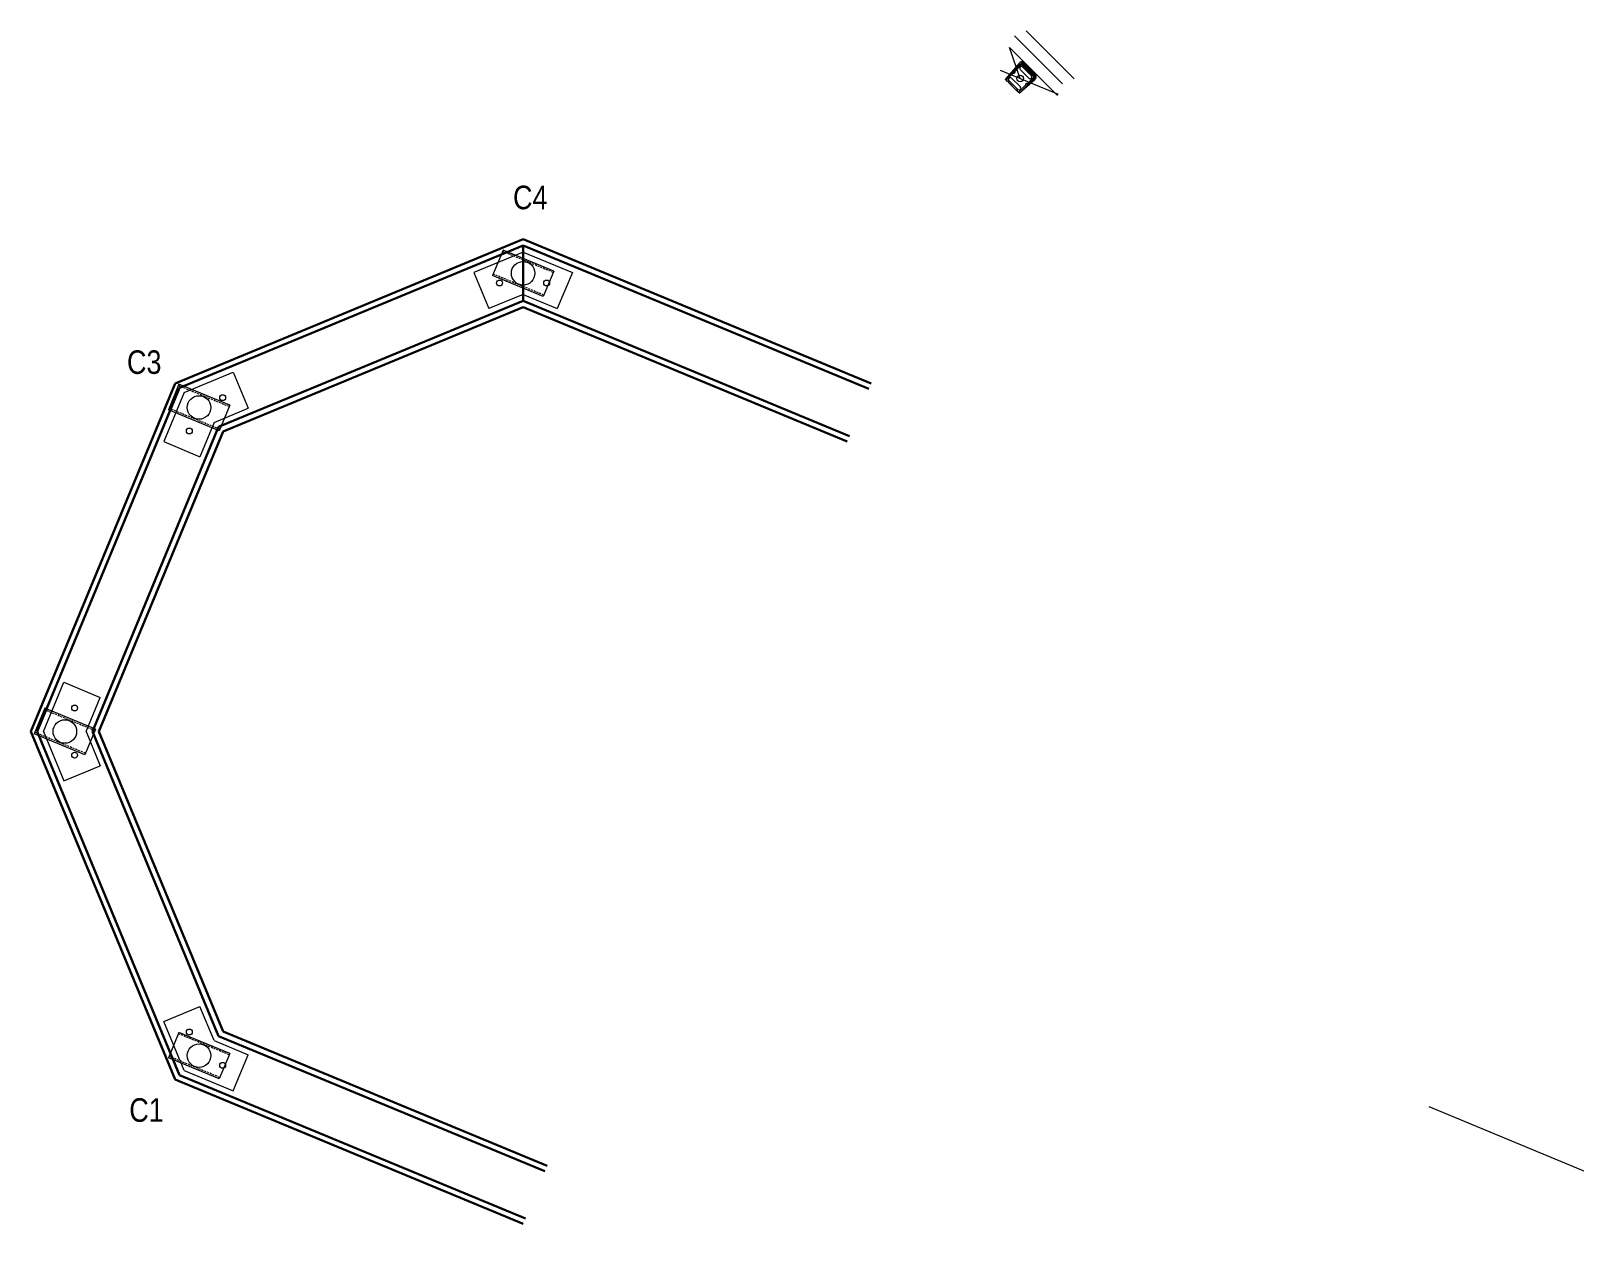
# Model space of a CAD drawing. Header units: inches. Extents: x 22832 to 50984, y 11340 to 27275.
# Drawn here: x 23346.2 to 23542.9, y 13939.3 to 14094.6 of the extents above; entities that cross this region are included whole.
import ezdxf

# ---------------------------------------------------------------- set-up
doc = ezdxf.new("R2010")
doc.units = ezdxf.units.IN
doc.header["$MEASUREMENT"] = 0
doc.linetypes.add('HIDDEN', pattern=[0.375, 0.25, -0.125])
doc.layers.get('0').update_dxf_attribs({"color": 8, "lineweight": 9})
doc.layers.add('DIMENSIONS', color=3, linetype='Continuous')
doc.layers.add('FOUNDATION', color=7, linetype='Continuous', lineweight=30)
doc.layers.add('STEEL', color=5, linetype='Continuous', lineweight=9)
doc.styles.add('ARCHENTLTD', font='technical.ttf', dxfattribs={"height": 6})
doc.dimstyles.new('ARCHENTLTD', dxfattribs={"dimscale": 0.05, "dimtxt": 6, "dimasz": 3, "dimexe": 9, "dimexo": 1, "dimgap": 2.5, "dimtad": 0, "dimdec": 1, "dimzin": 1, "dimdsep": 46, "dimlunit": 4, "dimtxsty": 'ARCHENTLTD', "dimblk": 'ARCHTICK', "dimcen": 6, "dimclrd": 256, "dimclre": 256, "dimclrt": 256, "dimazin": 0, "dimtfac": 1, "dimtdec": 1, "dimtofl": 0, "dimtmove": 1, "dimatfit": 3, "dimldrblk": 'ARCHTICK', "dimfxl": 1, "dimfrac": 2, "dimtolj": 1, "dimtzin": 0, "dimlwd": 9, "dimlwe": 9, "dimarcsym": 0})

# ---------------------------------------------------------------- blocks, each defined once
blk = doc.blocks.new('_ArchTick')
at = {"color": 0, "linetype": 'ByBlock', "const_width": 0.15}
blk.add_lwpolyline([(-0.5, -0.5), (0.5, 0.5)], dxfattribs=at)
blk = doc.blocks.new('*D20')
at = {"layer": 'DIMENSIONS', "lineweight": 9}
for p, q in [((23524.33, 13957.58), (23583.46, 13933.09)), ((23575.14, 13936.53), (23547.08, 13868.78)), ((23508.62, 13775.94), (23536.68, 13843.69)), ((23457.81, 13796.99), (23516.94, 13772.5))]:
    blk.add_line(p, q, dxfattribs=at)
at = {"layer": 'DIMENSIONS', "lineweight": 9, "xscale": 3, "yscale": 3, "zscale": 3}
for p, rotation in [((23575.14, 13936.53), 67.50000000000088), ((23508.62, 13775.94), 247.5000000000009)]:
    blk.add_blockref('_ArchTick', p, dxfattribs=dict(at, rotation=rotation))
at = {"layer": 'DIMENSIONS', "lineweight": 9, "insert": (23541.88, 13856.24), "char_height": 6, "attachment_point": 5, "rotation": 67.5, "style": 'ARCHENTLTD'}
blk.add_mtext('\\A1;14\'-6"', dxfattribs=at)

msp = doc.modelspace()

# ---------------------------------------------------------------- linework, layer by layer
for p, q in [((23470.39687, 14088.46309), (23472.3789, 14090.44511)), ((23470.40096, 14088.458), (23472.28745, 14090.59216)), ((23472.52453, 14090.38473), (23470.49938, 14088.35958)), ((23473.40528, 14088.58086), (23472.26149, 14089.72465)), ((23472.38032, 14090.44606), (23472.5497, 14090.61543)), ((23472.52542, 14090.2886), (23472.48101, 14090.33301)), ((23472.52268, 14090.38198), (23472.59978, 14090.45908)), ((23472.53158, 14090.29243), (23472.66215, 14090.16187)), ((23473.73181, 14088.91855), (23472.5936, 14090.05676)), ((23472.64667, 14090.17734), (23473.76284, 14089.06117)), ((23472.65117, 14090.3682), (23472.74915, 14090.46618)), ((23474.06199, 14088.95859), (23472.65177, 14090.3688)), ((23474.12958, 14089.08756), (23472.75145, 14090.46569)), ((23474.37993, 14089.03378), (23472.78836, 14090.62534)), ((23470.67094, 14088.18902), (23470.39687, 14088.46309)), ((23471.93202, 14086.92694), (23470.6036, 14088.25536)), ((23471.78675, 14087.07321), (23470.78951, 14088.07045)), ((23471.97246, 14087.14804), (23470.82867, 14088.29183)), ((23472.29899, 14087.48573), (23471.16078, 14088.62394)), ((23474.03937, 14088.78662), (23472.05586, 14086.80311)), ((23472.16844, 14086.69053), (23474.15731, 14088.45425)), ((23474.15388, 14088.67013), (23472.17185, 14086.68811)), ((23473.75589, 14089.06812), (23473.95319, 14088.87082)), ((23473.95762, 14088.8564), (23474.03534, 14088.77868)), ((23474.13293, 14089.08533), (23474.28358, 14088.93469)), ((23474.28358, 14088.93469), (23474.37989, 14089.031)), ((23472.17185, 14086.68811), (23471.8962, 14086.96376))]:
    msp.add_line(p, q)
msp.add_circle((23472.27083, 14088.57165), 0.42938)
for centre, radius, start, end in [((23472.44841, 14089.86984), 0.23485, 44.4979927, 225.5020073), ((23472.54187, 14090.38073), 0.33081, 49.6665913, 140.2728902), ((23472.57778, 14090.34203), 0.06774, 128.8966452, 227.0291008), ((23472.67286, 14090.46461), 0.19473, 38.1441424, 129.2359446), ((23472.6794, 14090.37194), 0.11803, 44.7845666, 132.4210714), ((23472.72273, 14090.12452), 0.09234, 145.6766562, 304.3233438), ((23470.73571, 14088.1367), 0.08503, 308.8611199, 141.1388801), ((23471.01559, 14088.43702), 0.23485, 44.4979927, 225.5020073), ((23471.47843, 14089.3947), 0.16042, 240.825352, 23.1641092), ((23473.10574, 14087.77694), 0.15198, 65.7209144, 204.2790856), ((23473.54239, 14088.77585), 0.23838, 234.8865312, 35.1134688), ((23473.83305, 14089.0142), 0.09234, 145.6766562, 304.3233438), ((23473.99552, 14088.92871), 0.07342, 233.6253161, 23.0658338), ((23473.95935, 14088.88258), 0.12913, 310.3407127, 32.9577823), ((23473.7862, 14088.85984), 0.41361, 332.9574995, 33.0371623), ((23473.93892, 14088.74647), 0.36481, 306.7736503, 45.8043792), ((23471.85097, 14087.02814), 0.08011, 305.0605185, 144.9394815), ((23472.10957, 14087.34303), 0.23838, 234.8865312, 35.1134688)]:
    msp.add_arc(centre, radius, start, end)
at = {"layer": 'FOUNDATION', "lineweight": 9}
for p, q in [((23471.54791, 14094.01246), (23477.67084, 14087.88953)), ((23477.67084, 14087.88953), (23471.54791, 14094.01246)), ((23479.17084, 14088.51085), (23473.04791, 14094.63378)), ((23477.04952, 14086.38953), (23470.92659, 14092.51246))]:
    msp.add_line(p, q, dxfattribs=at)
at = {"layer": 'FOUNDATION', "color": 6, "lineweight": 9}
for p, q in [((23472.27083, 14088.57165), (23470.92659, 14092.51246)), ((23469.73016, 14089.62403), (23477.1212, 14086.56256))]:
    msp.add_line(p, q, dxfattribs=at)
at = {"layer": 'FOUNDATION'}
for p, q in [((23408.95145, 14068.08416), (23364.60524, 14049.71536)), ((23453.29767, 14049.71536), (23408.95145, 14068.08416)), ((23408.95145, 14067.27237), (23365.17926, 14049.14133)), ((23453.01066, 14049.02245), (23408.95145, 14067.27237)), ((23408.95145, 14067.27237), (23408.95145, 14060.23682)), ((23408.95145, 14060.23682), (23370.15415, 14044.16645)), ((23450.52322, 14043.01723), (23408.95145, 14060.23682)), ((23408.95145, 14059.42502), (23370.72817, 14043.59242)), ((23450.2362, 14042.32432), (23408.95145, 14059.42502)), ((23364.60524, 14049.71536), (23346.23643, 14005.36914)), ((23365.17926, 14049.14133), (23347.04822, 14005.36914)), ((23370.15415, 14044.16645), (23354.08377, 14005.36914)), ((23370.72817, 14043.59242), (23354.89557, 14005.36914)), ((23346.23643, 14005.36914), (23364.60524, 13961.02292)), ((23347.04822, 14005.36914), (23365.17926, 13961.59695)), ((23354.08377, 14005.36914), (23370.15415, 13966.57183)), ((23354.89557, 14005.36914), (23370.72817, 13967.14586)), ((23370.15415, 13966.57183), (23411.72591, 13949.35224)), ((23370.72817, 13967.14586), (23412.01292, 13950.04515)), ((23364.60524, 13961.02292), (23408.95145, 13942.65412)), ((23365.17926, 13961.59695), (23409.23847, 13943.34703))]:
    msp.add_line(p, q, dxfattribs=at)
at = {"layer": 'STEEL'}
for p, q in [((23408.95145, 14066.46057), (23402.68244, 14063.86386)), ((23408.95145, 14066.46057), (23415.22047, 14063.86386)), ((23402.68244, 14063.86386), (23404.59585, 14059.24446)), ((23415.22047, 14063.86386), (23413.30705, 14059.24446)), ((23408.95145, 14061.04861), (23404.59585, 14059.24446)), ((23408.95145, 14061.04861), (23413.30705, 14059.24446)), ((23365.75329, 14048.5673), (23372.0223, 14051.16402)), ((23372.0223, 14051.16402), (23373.93572, 14046.54462)), ((23365.75329, 14048.5673), (23363.15657, 14042.29829)), ((23369.58012, 14044.74047), (23373.93572, 14046.54462)), ((23369.58012, 14044.74047), (23367.77597, 14040.38487)), ((23363.15657, 14042.29829), (23367.77597, 14040.38487)), ((23347.86002, 14005.36914), (23350.45673, 14011.63815)), ((23350.45673, 14011.63815), (23355.07613, 14009.72474)), ((23353.27198, 14005.36914), (23355.07613, 14009.72474)), ((23347.86002, 14005.36914), (23350.45673, 13999.10012)), ((23353.27198, 14005.36914), (23355.07613, 14001.01354)), ((23350.45673, 13999.10012), (23355.07613, 14001.01354)), ((23363.15657, 13968.43999), (23367.77597, 13970.3534)), ((23369.58012, 13965.9978), (23367.77597, 13970.3534)), ((23365.75329, 13962.17097), (23363.15657, 13968.43999)), ((23369.58012, 13965.9978), (23373.93572, 13964.19366)), ((23372.0223, 13959.57426), (23373.93572, 13964.19366)), ((23365.75329, 13962.17097), (23372.0223, 13959.57426))]:
    msp.add_line(p, q, dxfattribs=at)
at = {"layer": 'STEEL', "color": 3}
for p, q in [((23406.38943, 14066.71526), (23405.04632, 14063.47271)), ((23412.85659, 14064.03647), (23406.38943, 14066.71526)), ((23412.85659, 14064.03647), (23411.51348, 14060.79392)), ((23411.51348, 14060.79392), (23405.04632, 14063.47271)), ((23365.10468, 14049.61456), (23363.76157, 14046.372)), ((23371.57184, 14046.93577), (23365.10468, 14049.61456)), ((23370.22873, 14043.69322), (23363.76157, 14046.372)), ((23371.57184, 14046.93577), (23370.22873, 14043.69322)), ((23348.00398, 14008.32981), (23346.66087, 14005.08725)), ((23354.47113, 14005.65102), (23348.00398, 14008.32981)), ((23353.12802, 14002.40847), (23346.66087, 14005.08725)), ((23354.47113, 14005.65102), (23353.12802, 14002.40847)), ((23365.10468, 13967.04506), (23363.76157, 13963.8025)), ((23371.57184, 13964.36627), (23365.10468, 13967.04506)), ((23370.22873, 13961.12372), (23363.76157, 13963.8025)), ((23371.57184, 13964.36627), (23370.22873, 13961.12372))]:
    msp.add_line(p, q, dxfattribs=at)
at = {"layer": 'STEEL', "color": 3, "linetype": 'HIDDEN'}
for p, q in [((23412.78297, 14063.85876), (23406.31582, 14066.53755)), ((23411.58709, 14060.97164), (23405.11993, 14063.65042)), ((23371.49822, 14046.75806), (23365.03107, 14049.43684)), ((23370.30234, 14043.87093), (23363.83518, 14046.54972)), ((23354.39752, 14005.47331), (23347.93036, 14008.15209)), ((23353.20164, 14002.58618), (23346.73448, 14005.26497)), ((23371.49822, 13964.18856), (23365.03107, 13966.86734)), ((23370.30234, 13961.30143), (23363.83518, 13963.98022))]:
    msp.add_line(p, q, dxfattribs=at)
at = {"layer": 'STEEL'}
for centre, radius in [((23408.95145, 14063.75459), 1.5), ((23405.94884, 14062.51087), 0.375), ((23411.95406, 14062.51087), 0.375), ((23370.66931, 14047.89761), 0.375), ((23367.6667, 14046.65389), 1.5), ((23366.42298, 14043.65128), 0.375), ((23351.80972, 14008.37175), 0.375), ((23350.566, 14005.36914), 1.5), ((23351.80972, 14002.36653), 0.375), ((23366.42298, 13967.087), 0.375), ((23367.6667, 13964.08439), 1.5), ((23370.66931, 13962.84067), 0.375)]:
    msp.add_circle(centre, radius, dxfattribs=at)

# ---------------------------------------------------------------- texts
at = {"layer": 'DIMENSIONS', "char_height": 3, "width": 12.7450919, "attachment_point": 1, "style": 'ARCHENTLTD'}
for s, insert in [('C4', (23407.6669, 14074.91163)), ('C3', (23358.48248, 14053.93147)), ('C1', (23358.77491, 13958.64653))]:
    msp.add_mtext(s, dxfattribs=dict(at, insert=insert))

# ---------------------------------------------------------------- dimensions: what is measured, and where the dimension line sits
at = {"layer": 'DIMENSIONS', "lineweight": 9}
dim = msp.add_aligned_dim(p1=(23523.40373, 13957.96145), p2=(23456.8844, 13797.36959), distance=56, dimstyle='ARCHENTLTD', override={"dimscale": 1, "dimtol": 0, "dimtix": 0, "dimtofl": 0, "dimtmove": 1, "dimatfit": 3}, dxfattribs=at)
dim.commit()
dim.dimension.update_dxf_attribs({"geometry": '*D20', "text_midpoint": (23541.88132, 13856.23525)})

doc.saveas('drawing.dxf')
